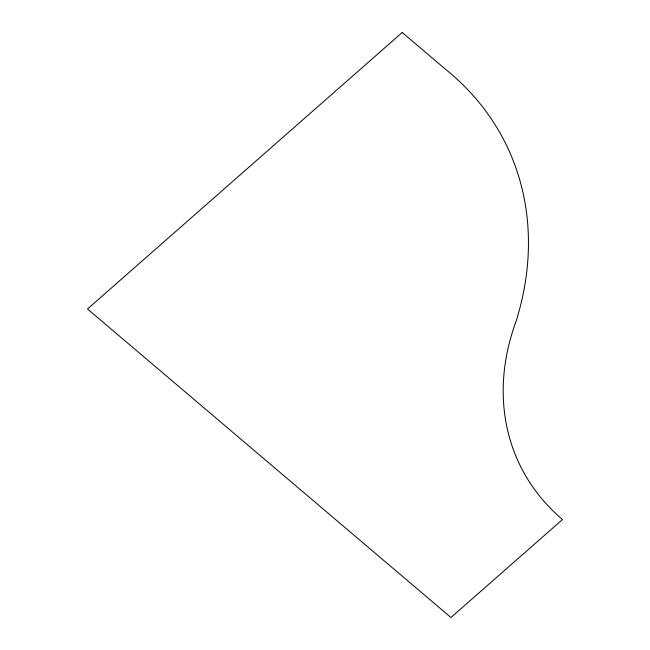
<?xml version="1.0" encoding="UTF-8"?>
<svg xmlns="http://www.w3.org/2000/svg" width="650" height="650" viewBox="0 0 650 650"><rect width="100%" height="100%" fill="white"/><g stroke="black" fill="none" stroke-linecap="round" stroke-linejoin="round"><path stroke-width="0.97" d="M402.22 32.5L87.506 308.986L450.962 617.5L562.494 519.521A261.211 206.115 -26.1 0 1 516.189 320.962A344.939 272.188 -26.1 0 0 446.347 69.956L402.22 32.5"/></g></svg>
